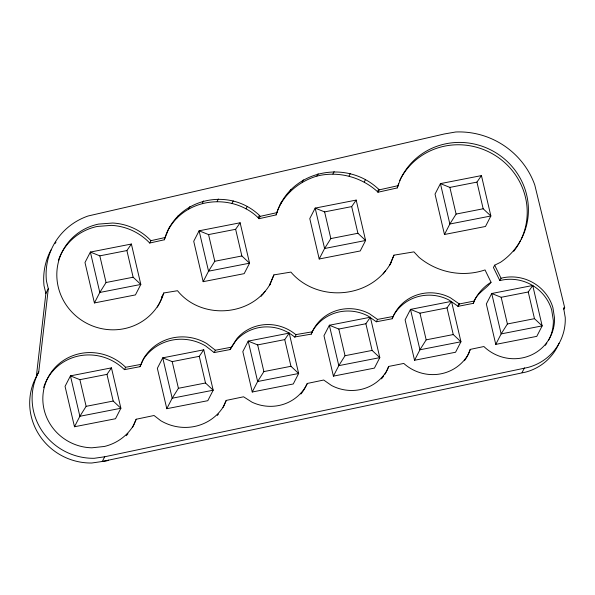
<?xml version="1.0" encoding="UTF-8"?>
<svg xmlns="http://www.w3.org/2000/svg" width="595" height="595" viewBox="0 0 595 595"><rect width="100%" height="100%" fill="white"/><g stroke="black" fill="none" stroke-linecap="round" stroke-linejoin="round"><path stroke-width="0.89" d="M108.506 460.166L107.055 460.79L91.794 463.007A59.827 57.648 27.2 0 1 36.332 376.65L45.882 293.432L44.023 285.741A65.814 63.42 27.2 0 1 51.014 249.952M36.332 376.65L38.749 371.942L48.299 288.724L46.44 281.033A65.814 63.42 27.2 0 1 88.112 215.992L444.205 133.994L455.681 131.993A78.257 75.416 27.2 0 1 534.786 185.015L564.677 307.675L563.874 309.244M168.95 228.74C186.785 197.161 232.809 193.07 258.2 217.733L259.004 218.715L276.147 214.892C281.651 195.8 298.207 181.661 316.904 176.083C338.213 170.795 361.254 176.871 377.446 191.62L377.951 192.237L397.244 187.938L398.524 183.87M397.244 187.938L400.495 179.08A67.458 65.004 27.2 0 1 503.965 158.575A67.458 65.004 27.2 0 1 500.447 262.336L494.653 265.192L493.441 267.542L499.822 280.587A42.111 40.579 27.2 0 1 551.669 309.876L553.343 320.474A42.111 40.579 27.2 0 1 548.649 340.117M43.666 387.509A49.021 47.243 27.2 0 1 124.415 369.644L139.951 366.691L142.473 360.786A46.603 44.908 27.2 0 1 205.617 345.94L214.17 352.582L230.124 349.555L235.739 340.89A42.111 40.579 27.2 0 1 294.57 336.978L311.259 334.137L311.921 332.315A42.111 40.579 27.2 0 1 368.112 316.027L376.33 321.776L392.209 318.756L392.975 316.622A42.111 40.579 27.2 0 1 449.076 300.066L458.105 306.321L473.337 303.338C476.721 294.547 482.969 287.169 491.046 282.253L485.029 269.937A67.458 65.004 27.2 0 1 418.969 257.293L413.934 251.878L393.957 255.158L389.837 265.006M392.209 318.756L394.188 314.272A42.111 40.579 27.2 0 1 450.289 297.716L459.318 303.971L474.55 300.988M467.692 355.49L470.251 349.384L483.891 346.535A42.111 40.579 27.2 0 0 529.639 355.728A42.111 40.579 27.2 0 0 554.547 318.124L552.881 307.526A42.111 40.579 27.2 0 0 501.035 278.237L494.653 265.192M470.251 349.384L468.905 353.14A42.111 40.579 27.2 0 1 403.774 363.441L388.661 366.446L386.713 370.849M311.259 334.137L313.134 329.965A42.111 40.579 27.2 0 1 369.324 313.669L377.535 319.418L393.421 316.406M388.661 366.446L387.672 369.175A42.111 40.579 27.2 0 1 331.482 385.471L323.702 380.026L307.317 383.448A42.111 40.579 27.2 0 1 251.99 402.168L243.563 396.791L226.226 400.413L223.021 407.441M276.147 214.892C288.858 170.497 346.089 158.166 378.658 189.269L379.156 189.887L398.457 185.588M390.238 264.225L393.957 255.158M273.916 274.883L269.49 285.466L273.916 274.883L290.896 272.094C317.351 303.048 371.124 298.883 391.041 262.655M58.384 260.394A55.015 53.015 27.2 0 1 97.335 226.442L111.503 225.371A55.015 53.015 27.2 0 1 149.724 243.035L164.324 239.785L168.407 229.469M164.324 239.785C175.942 198.291 228.911 186.242 259.413 215.383L260.208 216.357L277.352 212.541M473.337 303.338C475.769 293.625 485.78 289.467 491.046 282.253M132.596 427.277L136.196 419.237L154.053 415.503L160.754 420.71A46.603 44.908 27.2 0 0 223.899 405.864L226.226 400.413M136.196 419.237L133.808 424.927A49.021 47.243 27.2 0 1 104.437 446.458L91.861 447.804A49.021 47.243 27.2 0 1 46.388 380.993A49.021 47.243 27.2 0 1 125.627 367.286L141.164 364.333L143.678 358.428A46.603 44.908 27.2 0 1 206.822 343.59L215.383 350.232L231.336 347.205L236.951 338.54A42.111 40.579 27.2 0 1 295.774 334.621L312.472 331.787M45.882 293.432L48.299 288.724M94.419 302.937L99.804 292.457L106.051 282.521L99.819 255.85L90.373 252.064L84.988 262.544L94.419 302.937L135.429 294.919L140.822 284.44L131.383 244.039L90.373 252.064L99.804 292.457L140.822 284.44L133.131 277.225L126.899 250.554L131.383 244.039M149.724 243.035L150.937 240.685L165.536 237.435M168.809 228.688L169.612 227.119M177.139 217.837L178.351 215.487M74.487 426.756L79.871 416.277L86.119 406.34L79.886 379.67L70.441 375.876L65.056 386.363L74.487 426.756L115.497 418.739L120.882 408.259L111.451 367.859L70.441 375.876L79.871 416.277L120.882 408.259L113.199 401.045L106.966 374.374L111.451 367.859M188.727 208.905L189.931 206.547M202.367 203.274L203.579 200.924M124.415 369.644L125.627 367.286M161.394 297.679L162.197 296.109M270.695 283.116C252.332 316.823 201.199 320.259 177.518 290.717L163.811 292.971L162.599 295.321A55.015 53.015 27.2 0 1 157.318 307.124M217.145 201.348L218.35 198.99M139.951 366.691L141.164 364.333M232.043 203.237L233.247 200.887M564.677 307.675L563.599 307.883L565.25 317.566A52.91 50.992 27.2 0 1 528.129 367.405L104.698 456.774L102.281 461.482L525.712 372.106A52.91 50.992 27.2 0 0 559.04 343.211M203.155 281.68L208.547 271.194L214.788 261.264L208.555 234.586L199.109 230.8L193.725 241.28L203.155 281.68L244.166 273.655L249.558 263.176L240.12 222.783L199.109 230.8L208.547 271.194L249.558 263.176L241.868 255.969L235.635 229.291L240.12 222.783M246.047 208.83L247.252 206.48M258.2 217.733L259.413 215.383M259.004 218.715L260.208 216.357M166.793 408.705L172.178 398.226L178.418 388.29L172.193 361.619L162.747 357.833L157.355 368.312L166.793 408.705L207.804 400.688L213.189 390.208L203.758 349.815L162.747 357.833L172.178 398.226L213.189 390.208L205.498 382.994L199.273 356.323L203.758 349.815M280.163 204.546L281.368 202.196M289.601 191.917L290.814 189.567M214.17 352.582L215.383 350.232M302.134 182.204L303.346 179.854M316.904 176.083L318.117 173.725M230.124 349.555L231.336 347.205M261.153 296.317L261.956 294.756M332.917 173.956L334.122 171.598M349.064 175.971L350.269 173.621M319.21 258.989L324.595 248.502L330.842 238.573L324.61 211.894L315.164 208.109L309.779 218.588L319.21 258.989L360.22 250.964L365.605 240.484L356.174 200.091L315.164 208.109L324.595 248.502L365.605 240.484L357.922 233.277L351.69 206.599L356.174 200.091M252.25 392.001L257.642 381.514L263.882 371.585L257.657 344.907L248.204 341.121L242.82 351.6L252.25 392.001L293.261 383.976L298.653 373.496L289.215 333.103L248.204 341.121L257.642 381.514L298.653 373.496L290.962 366.289L284.737 339.611L289.215 333.103M364.252 181.996L365.456 179.645M294.83 337.261L296.042 334.903M377.446 191.62L378.658 189.269M377.951 192.237L379.156 189.887M307.317 383.448L306.105 385.798A42.111 40.579 27.2 0 1 300.906 394.016M333.401 376.129L338.793 365.65L345.033 355.713L338.808 329.042L329.355 325.249L323.97 335.736L333.401 376.129L374.411 368.112L379.803 357.632L370.365 317.232L329.355 325.249L338.793 365.65L379.803 357.632L372.113 350.418L365.888 323.747L370.365 317.232M376.33 321.776L377.535 319.418M444.472 234.489L449.857 224.01L456.097 214.074L449.872 187.403L440.426 183.617L435.034 194.096L444.472 234.489L485.483 226.472L490.868 215.992L481.437 175.599L440.426 183.617L449.857 224.01L490.868 215.992L483.177 208.778L476.952 182.107L481.437 175.599M414.544 360.265L419.936 349.786L426.176 339.849L419.951 313.171L410.498 309.385L405.113 319.865L414.544 360.265L455.554 352.247L460.947 341.761L451.508 301.368L410.498 309.385L419.936 349.786L460.947 341.761L453.256 334.554L447.031 307.875L451.508 301.368M458.009 306.254L459.214 303.904M458.105 306.321L459.318 303.971M499.822 280.587L501.035 278.237M495.769 344.386L501.154 333.899L507.401 323.97L501.169 297.292L491.723 293.506L486.338 303.986L495.769 344.386L536.779 336.361L542.164 325.882L532.733 285.488L491.723 293.506L501.154 333.899L542.164 325.882L534.481 318.675L528.248 291.996L532.733 285.488M522.038 372.604L524.455 367.896M383.173 273.923L385.396 270.956M262.388 294.919L265.117 291.29M99.819 255.85L126.899 250.554M208.555 234.586L235.635 229.291M324.61 211.894L351.69 206.599M449.872 187.403L476.952 182.107M106.051 282.521L133.131 277.225M214.788 261.264L241.868 255.969M330.842 238.573L357.922 233.277M456.097 214.074L483.177 208.778M79.886 379.67L106.966 374.374M172.193 361.619L199.273 356.323M257.657 344.907L284.737 339.611M338.808 329.042L365.888 323.747M419.951 313.171L447.031 307.875M501.169 297.292L528.248 291.996M86.119 406.34L113.199 401.045M178.418 388.29L205.498 382.994M263.882 371.585L290.962 366.289M345.033 355.713L372.113 350.418M426.176 339.849L453.256 334.554M507.401 323.97L534.481 318.675M104.698 456.774L94.211 458.299A59.827 57.648 27.2 0 1 38.749 371.942M54.919 243.653A65.814 63.42 27.2 0 1 56.004 242.158M163.811 292.971A55.015 53.015 27.2 0 1 71.898 312.078A55.015 53.015 27.2 0 1 98.539 224.092L112.715 223.021A55.015 53.015 27.2 0 1 150.937 240.685M127.977 433.755A49.021 47.243 27.2 0 1 126.192 435.719M546.835 343.137A42.111 40.579 27.2 0 1 545.288 345.316M399.669 180.635A67.458 65.004 27.2 0 1 488.331 151.651A67.458 65.004 27.2 0 1 521.235 239.138M520.454 240.737A67.458 65.004 27.2 0 1 513.701 251.321M467.283 356.264A42.111 40.579 27.2 0 1 464.405 360.741M386.46 371.533A42.111 40.579 27.2 0 1 384.675 374.575M383.671 376.047A42.111 40.579 27.2 0 1 381.477 378.844M218.469 414.105A46.603 44.908 27.2 0 1 217.264 415.459"/></g></svg>
